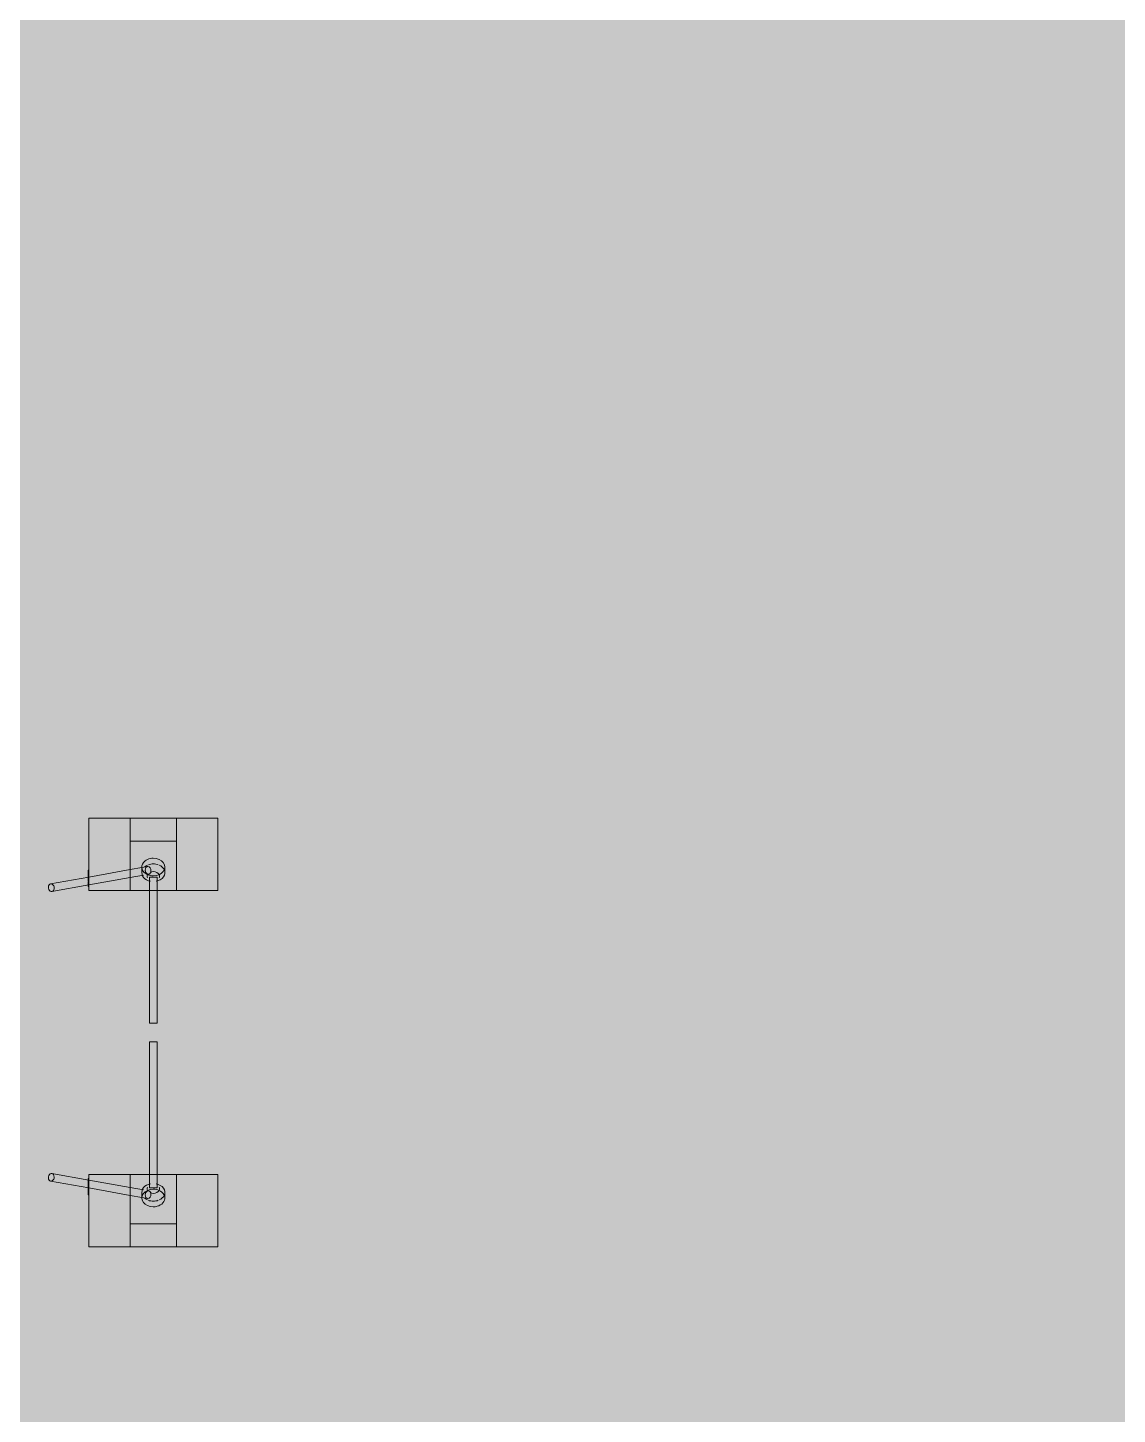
# Model space of a CAD drawing. Header units: millimetres. Extents: x -4196 to 190310, y -8553 to 29000.
# Drawn here: x 68571 to 72787, y 15358 to 20725 of the extents above; entities that cross this region are included whole.
import ezdxf

# ---------------------------------------------------------------- set-up
doc = ezdxf.new("R2010")
doc.units = ezdxf.units.MM
doc.layers.add('A-DETL-GENF-1', color=7, linetype='Continuous', lineweight=9, true_color=0xc0c0c0, transparency=0.4)
doc.layers.add('A-GENM-3', color=7, linetype='Continuous', lineweight=5, true_color=0x737373)
doc.layers.add('M-EQPM-1', color=7, linetype='Continuous', lineweight=5, true_color=0x737373)

# ---------------------------------------------------------------- blocks, each defined once
blk = doc.blocks.new('Gotschlich_Турникет-трипод_Тумбовый_Modul_Cross _R18 - Modul Cross 2-Arm-31992132-1_6_1_птичка')
at = {"layer": 'A-GENM-3'}
for p, q in [((83, -250), (86.2, -250)), ((86.2, -250), (91.5, -250)), ((91.3, -250), (90.7, -250)), ((94.6, -250), (91.3, -250)), ((91.5, -250), (94.6, -250))]:
    blk.add_line(p, q, dxfattribs=at)
at = {"layer": 'M-EQPM-1'}
for p, q in [((-140, 250), (-140, 90)), ((-140, 90), (-140, 250)), ((-140, 250), (140, 250)), ((140, 250), (-140, 250)), ((140, 250), (140, 90)), ((140, 90), (140, 250)), ((-50.7, 90), (-140, 90)), ((-140, 90), (140, 90)), ((-140, 90), (-140, -90)), ((-140, 90), (-140, -90)), ((-140, -90), (-140, 90)), ((-140, 90), (-140, -90)), ((-140, 90), (140, 90)), ((-140, 90), (140, 90)), ((-140, -90), (-140, 90)), ((-140, 90), (-140, -90)), ((-140, 90), (140, 90)), ((-140, 90), (140, 90)), ((-140, 90), (140, 90)), ((-140, 90), (140, 90)), ((140, 90), (-50.7, 90)), ((-50.7, 90), (-50.7, -90)), ((140, -90), (140, 90)), ((140, -90), (140, 90)), ((140, 90), (140, -90)), ((140, -90), (140, 90)), ((140, 90), (140, -90)), ((70.8, 44.5), (49, 44.5)), ((94.8, 15), (88.7, 15)), ((140, 15), (94.8, 15)), ((653.7, 15), (140, 15)), ((47.1, -22.8), (50.9, -43.8)), ((49, -44.5), (70.8, -44.5)), ((50.9, -43.8), (59.1, -90)), ((89.6, -90), (80.4, -38.5)), ((88.7, -15), (94.8, -15)), ((94.8, -15), (140, -15)), ((140, -15), (653.7, -15)), ((140, -90), (-140, -90)), ((-140, -90), (-50.7, -90)), ((-140, -90), (140, -90)), ((140, -90), (-140, -90)), ((-140, -90), (140, -90)), ((140, -90), (-140, -90)), ((-140, -250), (-140, -90)), ((-140, -90), (-140, -250)), ((-140, -90), (60, -90)), ((-140, -90), (140, -90)), ((-50.7, -90), (140, -90)), ((59.1, -90), (87.7, -250)), ((87.7, -90), (140, -90)), ((118.2, -250), (89.6, -90)), ((140, -250), (140, -90)), ((140, -90), (140, -250)), ((-140, -250), (91.5, -250)), ((140, -250), (-140, -250)), ((63.6, -250), (60.8, -250)), ((60.8, -250), (63.6, -250)), ((60.8, -250), (60.8, -252)), ((63.6, -252), (60.8, -252)), ((60.8, -252), (63.6, -252)), ((64.9, -250), (62.5, -250)), ((62.5, -250), (73, -250)), ((62.5, -250), (62.5, -252)), ((73, -252), (62.5, -252)), ((62.5, -252), (64.9, -252)), ((76.7, -250), (63.6, -250)), ((63.6, -250), (65.8, -250)), ((63.6, -250), (63.6, -252)), ((65.8, -252), (63.6, -252)), ((63.6, -252), (76.7, -252)), ((68.9, -250), (63.9, -250)), ((63.9, -250), (65.6, -250)), ((63.9, -250), (63.9, -252)), ((65.6, -252), (63.9, -252)), ((63.9, -252), (68.9, -252)), ((65.7, -250), (64.5, -250)), ((64.5, -250), (77.5, -250)), ((64.5, -250), (64.5, -252)), ((77.5, -252), (64.5, -252)), ((64.5, -252), (65.7, -252)), ((66.4, -250), (64.9, -250)), ((64.9, -250), (64.9, -252)), ((64.9, -252), (66.4, -252)), ((65.6, -250), (67.2, -250)), ((67.2, -252), (65.6, -252)), ((77.9, -250), (65.7, -250)), ((65.7, -250), (65.7, -252)), ((65.7, -252), (77.9, -252)), ((65.8, -250), (78.2, -250)), ((65.8, -250), (65.8, -252)), ((78.2, -252), (65.8, -252)), ((79.3, -250), (66.4, -250)), ((66.4, -252), (79.3, -252)), ((67.2, -250), (80.3, -250)), ((67.2, -250), (67.2, -252)), ((80.3, -252), (67.2, -252)), ((69.5, -250), (68.9, -250)), ((68.9, -250), (68.9, -252)), ((68.9, -252), (69.5, -252)), ((70.9, -250), (69.5, -250)), ((69.5, -250), (69.5, -252)), ((69.5, -252), (70.9, -252)), ((81.4, -250), (70.9, -250)), ((70.9, -252), (81.4, -252)), ((73, -250), (74.2, -250)), ((73, -250), (73, -252)), ((74.2, -252), (73, -252)), ((74.2, -250), (75, -250)), ((75, -252), (74.2, -252)), ((75, -250), (80, -250)), ((75, -250), (75, -252)), ((80, -252), (75, -252)), ((78.1, -250), (76.7, -250)), ((76.7, -250), (76.7, -252)), ((76.7, -252), (78.1, -252)), ((77.5, -250), (79, -250)), ((77.5, -252), (77.5, -250)), ((79, -252), (77.5, -252)), ((80.3, -250), (77.9, -250)), ((77.9, -250), (77.9, -252)), ((77.9, -252), (80.3, -252)), ((80, -250), (78.1, -250)), ((78.1, -252), (80, -252)), ((78.2, -250), (79.3, -250)), ((78.2, -252), (78.2, -250)), ((79.3, -252), (78.2, -252)), ((79, -250), (81.4, -250)), ((81.4, -252), (79, -252)), ((79.3, -250), (79.3, -252)), ((80, -250), (80, -252)), ((80.3, -250), (83.1, -250)), ((83.1, -250), (80.3, -250)), ((80.3, -250), (80.3, -252)), ((80.3, -250), (80.3, -252)), ((80.3, -252), (83.1, -252)), ((83.1, -252), (80.3, -252)), ((81.4, -250), (81.4, -252)), ((86.3, -250), (83, -250)), ((83, -250), (86.2, -250)), ((83, -250), (83, -252)), ((86.2, -252), (83, -252)), ((83, -252), (86.3, -252)), ((83.1, -250), (83.1, -252)), ((86.2, -250), (91.5, -250)), ((86.2, -252), (86.2, -250)), ((91.5, -252), (86.2, -252)), ((86.9, -250), (86.3, -250)), ((86.3, -250), (86.3, -252)), ((86.3, -252), (86.9, -252)), ((90.7, -250), (86.9, -250)), ((86.9, -250), (86.9, -252)), ((86.9, -252), (90.7, -252)), ((88.3, -250), (87.5, -250)), ((87.5, -250), (90.1, -250)), ((87.5, -250), (87.5, -252)), ((90.1, -252), (87.5, -252)), ((87.5, -252), (88.3, -252)), ((87.7, -250), (114, -397.6)), ((89.2, -250), (88.3, -250)), ((88.3, -250), (88.3, -252)), ((88.3, -252), (89.2, -252)), ((90.1, -250), (89.2, -250)), ((89.2, -250), (89.2, -252)), ((89.2, -252), (90.1, -252)), ((90.1, -252), (90.1, -250)), ((91.3, -250), (90.7, -250)), ((90.7, -250), (90.7, -252)), ((90.7, -252), (91.3, -252)), ((94.6, -250), (91.3, -250)), ((91.3, -250), (91.3, -252)), ((91.3, -252), (94.6, -252)), ((91.5, -250), (94.6, -250)), ((91.5, -250), (91.5, -252)), ((94.6, -252), (91.5, -252)), ((96.9, -250), (93.7, -250)), ((93.7, -250), (97.1, -250)), ((93.7, -250), (93.7, -252)), ((97.1, -252), (93.7, -252)), ((93.7, -252), (96.9, -252)), ((94.6, -250), (94.6, -252)), ((102.1, -250), (96.9, -250)), ((96.9, -250), (96.9, -252)), ((96.9, -252), (102.1, -252)), ((97.1, -250), (99.1, -250)), ((97.1, -252), (97.1, -250)), ((99.1, -252), (97.1, -252)), ((99.1, -250), (99.9, -250)), ((99.1, -250), (99.1, -252)), ((99.9, -252), (99.1, -252)), ((99.9, -250), (102, -250)), ((99.9, -250), (99.9, -252)), ((102, -252), (99.9, -252)), ((102, -250), (105.3, -250)), ((102, -250), (102, -252)), ((105.3, -252), (102, -252)), ((105.3, -250), (102.1, -250)), ((102.1, -250), (102.1, -252)), ((102.1, -252), (105.3, -252)), ((105.3, -250), (105.3, -252)), ((106.9, -250), (110.1, -250)), ((110.1, -250), (106.9, -250)), ((106.9, -252), (106.9, -250)), ((106.9, -250), (106.9, -252)), ((106.9, -252), (110.1, -252)), ((110.1, -252), (106.9, -252)), ((110, -250), (107, -250)), ((107, -250), (110, -250)), ((107, -250), (107, -252)), ((107, -250), (107, -252)), ((110, -252), (107, -252)), ((107, -252), (110, -252)), ((110, -252), (110, -250)), ((110, -250), (110, -252)), ((110.1, -250), (110.1, -252)), ((110.1, -250), (110.1, -252)), ((116, -250), (111.8, -250)), ((111.8, -250), (115.5, -250)), ((111.8, -250), (111.8, -252)), ((115.5, -252), (111.8, -252)), ((111.8, -252), (116, -252)), ((115.6, -250), (111.9, -250)), ((111.9, -250), (116, -250)), ((111.9, -250), (111.9, -252)), ((116, -252), (111.9, -252)), ((111.9, -252), (115.6, -252)), ((115.5, -250), (117.8, -250)), ((115.5, -252), (115.5, -250)), ((117.8, -252), (115.5, -252)), ((117.8, -250), (115.6, -250)), ((115.6, -250), (115.6, -252)), ((115.6, -252), (117.8, -252)), ((116, -250), (116, -252)), ((116.7, -250), (140, -250)), ((117.8, -250), (120.1, -250)), ((120.2, -250), (117.8, -250)), ((117.8, -250), (117.8, -252)), ((117.8, -250), (117.8, -252)), ((117.8, -252), (120.2, -252)), ((120.1, -252), (117.8, -252)), ((143.6, -392.3), (118.2, -250)), ((123.8, -250), (119.8, -250)), ((119.8, -250), (123.8, -250)), ((119.8, -250), (119.8, -252)), ((123.8, -252), (119.8, -252)), ((119.8, -252), (123.8, -252)), ((120.1, -250), (123.8, -250)), ((120.1, -250), (120.1, -252)), ((123.8, -252), (120.1, -252)), ((123.8, -250), (120.2, -250)), ((120.2, -250), (120.2, -252)), ((120.2, -252), (123.8, -252)), ((123.8, -250), (123.8, -252)), ((123.8, -250), (123.8, -252))]:
    blk.add_line(p, q, dxfattribs=at)
for centre, major_axis, ratio, start_param, end_param in [((49, 0), (0, 44.5), 0.767231, 4.712389, 7.853982), ((49, 0), (0, 44.5), 0.767231, 1.570796, 2.094395), ((70.8, 0), (0, 44.5), 0.767231, 1.123331, 1.570796), ((70.8, 0), (0, 44.5), 0.767231, 1.570796, 2.018261), ((70.8, 0), (0, 44.5), 0.767231, 0.334478, 1.047198), ((70.8, 0), (0, 44.5), 0.767231, 4.950725, 6.617663), ((85, 0), (0, 23.8), 0.767231, 0.363973, 1.570796), ((85, 0), (0, 23.8), 0.767231, 1.570796, 2.040343), ((49, 0), (0, 44.5), 0.767231, 4.18879, 4.712389), ((85, 0), (0, 23.8), 0.767231, 5.969026, 6.597345), ((88.7, 0), (0, 15), 0.001848, 0, 0.523599), ((88.7, 0), (0, 15), 0.001848, 5.759587, 6.283185), ((88.7, 0), (0, 15), 0.001848, 0.523599, 0.785398), ((88.7, 0), (0, 15), 0.001848, 5.497787, 5.759587), ((88.7, 0), (0, 15), 0.001848, 0.785398, 1.570796), ((88.7, 0), (0, 15), 0.001848, 4.974188, 5.497787), ((88.7, 0), (0, 15), 0.001848, 4.712389, 4.974188), ((88.7, 0), (0, 15), 0.001848, 1.570796, 2.094395), ((88.7, 0), (0, 15), 0.001848, 4.45059, 4.712389), ((653.7, 0), (0, 15), 0.001848, 0, 1.570796), ((653.7, 0), (0, 15), 0.001848, 4.712389, 6.283185), ((653.7, 0), (0, 15), 0.001848, 1.570796, 3.141593), ((653.7, 0), (0, 15), 0.001848, 3.141593, 4.712389), ((49, 0), (0, 44.5), 0.767231, 2.094395, 2.617994), ((49, 0), (0, 44.5), 0.767231, 2.617994, 4.18879), ((70.8, 0), (0, 44.5), 0.767231, 2.094395, 2.419433), ((61.9, -20.2), (14.8, 2.6), 0.738826, 2.696356, 3.219954), ((61.9, -20.2), (14.8, 2.6), 0.738826, 3.219954, 3.481754), ((61.9, -20.2), (14.8, 2.6), 0.738826, 2.434556, 2.696356), ((61.9, -20.2), (14.8, 2.6), 0.738826, 3.481754, 3.743553), ((61.9, -20.2), (14.8, 2.6), 0.738826, 2.172757, 2.434556), ((61.9, -20.2), (14.8, 2.6), 0.738826, 3.743553, 4.528951), ((61.9, -20.2), (14.8, 2.6), 0.738826, 1.387359, 2.172757), ((61.9, -20.2), (14.8, 2.6), 0.738826, 4.528951, 4.790751), ((61.9, -20.2), (14.8, 2.6), 0.738826, 1.125559, 1.387359), ((70.8, 0), (0, 44.5), 0.767231, 2.935913, 4.474053), ((61.9, -20.2), (14.8, 2.6), 0.738826, 4.790751, 5.31435), ((61.9, -20.2), (14.8, 2.6), 0.738826, 0.601961, 1.125559), ((61.9, -20.2), (14.8, 2.6), 0.738826, 5.31435, 6.099748), ((61.9, -20.2), (14.8, 2.6), 0.738826, 0.340161, 0.601961), ((61.9, -20.2), (14.8, 2.6), 0.738826, 0.078362, 0.340161), ((61.9, -20.2), (14.8, 2.6), 0.738826, 6.099748, 6.361547), ((85, 0), (0, 23.8), 0.767231, 2.827433, 3.455752), ((88.7, 0), (0, 15), 0.001848, 3.926991, 4.45059), ((88.7, 0), (0, 15), 0.001848, 2.094395, 2.356194), ((88.7, 0), (0, 15), 0.001848, 2.356194, 2.617994), ((88.7, 0), (0, 15), 0.001848, 3.665191, 3.926991), ((88.7, 0), (0, 15), 0.001848, 2.617994, 3.141593), ((88.7, 0), (0, 15), 0.001848, 3.141593, 3.665191), ((128.8, -395), (14.8, 2.6), 0.738826, 2.696356, 2.958155), ((128.8, -395), (14.8, 2.6), 0.738826, 2.958155, 3.141593), ((128.8, -395), (14.8, 2.6), 0.738826, 3.141593, 3.219954), ((128.8, -395), (14.8, 2.6), 0.738826, 3.219954, 3.743553), ((128.8, -395), (14.8, 2.6), 0.738826, 0.601961, 2.696356), ((128.8, -395), (14.8, 2.6), 0.738826, 3.743553, 6.361547), ((128.8, -395), (14.8, 2.6), 0.738826, 0.078362, 0.601961)]:
    blk.add_ellipse(centre, major_axis=major_axis, ratio=ratio, start_param=start_param, end_param=end_param, dxfattribs=at)
blk = doc.blocks.new('Gotschlich_Турникет-трипод_Тумбовый_Modul_Cross _R18 - Modul Cross 2-Arm-31997083-1_6_1_птичка')
at = {"layer": 'A-GENM-3'}
for p, q in [((83, 250), (86.2, 250)), ((86.2, 250), (91.5, 250)), ((91.3, 250), (90.7, 250)), ((94.6, 250), (91.3, 250)), ((91.5, 250), (94.6, 250))]:
    blk.add_line(p, q, dxfattribs=at)
at = {"layer": 'M-EQPM-1'}
for p, q in [((114, 397.6), (87.7, 250)), ((118.2, 250), (143.6, 392.3)), ((-140, 250), (-140, 90)), ((-140, 90), (-140, 250)), ((91.5, 250), (-140, 250)), ((-140, 250), (140, 250)), ((87.7, 250), (59.1, 90)), ((63.6, 252), (60.8, 252)), ((60.8, 252), (63.6, 252)), ((60.8, 252), (60.8, 250)), ((63.6, 250), (60.8, 250)), ((60.8, 250), (63.6, 250)), ((64.9, 252), (62.5, 252)), ((62.5, 252), (73, 252)), ((62.5, 252), (62.5, 250)), ((73, 250), (62.5, 250)), ((62.5, 250), (64.9, 250)), ((76.7, 252), (63.6, 252)), ((63.6, 252), (65.8, 252)), ((63.6, 252), (63.6, 250)), ((65.2, 250), (63.6, 250)), ((63.6, 250), (76.7, 250)), ((68.9, 252), (63.9, 252)), ((63.9, 252), (65.6, 252)), ((63.9, 252), (63.9, 250)), ((65.6, 250), (63.9, 250)), ((63.9, 250), (68.9, 250)), ((65.7, 252), (64.5, 252)), ((64.5, 252), (77.5, 252)), ((64.5, 252), (64.5, 250)), ((77.5, 250), (64.5, 250)), ((64.5, 250), (65.7, 250)), ((66.4, 252), (64.9, 252)), ((64.9, 252), (64.9, 250)), ((64.9, 250), (66, 250)), ((65.8, 250), (65.2, 250)), ((65.6, 252), (67.2, 252)), ((67.2, 250), (65.6, 250)), ((77.9, 252), (65.7, 252)), ((65.7, 252), (65.7, 250)), ((65.7, 250), (77.9, 250)), ((65.8, 252), (78.2, 252)), ((65.8, 252), (65.8, 250)), ((78.2, 250), (65.8, 250)), ((66, 250), (66.4, 250)), ((79.3, 252), (66.4, 252)), ((66.4, 250), (79.3, 250)), ((67.2, 252), (80.3, 252)), ((67.2, 252), (67.2, 250)), ((80.3, 250), (67.2, 250)), ((69.5, 252), (68.9, 252)), ((68.9, 252), (68.9, 250)), ((68.9, 250), (69.5, 250)), ((70.9, 252), (69.5, 252)), ((69.5, 252), (69.5, 250)), ((69.5, 250), (70.9, 250)), ((81.4, 252), (70.9, 252)), ((70.9, 250), (81.4, 250)), ((73, 252), (74.2, 252)), ((73, 252), (73, 250)), ((74.2, 250), (73, 250)), ((74.2, 252), (75, 252)), ((75, 250), (74.2, 250)), ((75, 252), (80, 252)), ((75, 252), (75, 250)), ((80, 250), (75, 250)), ((78.1, 252), (76.7, 252)), ((76.7, 252), (76.7, 250)), ((76.7, 250), (78.1, 250)), ((77.5, 252), (79, 252)), ((77.5, 250), (77.5, 252)), ((77.9, 250), (77.5, 250)), ((80.3, 252), (77.9, 252)), ((77.9, 252), (77.9, 250)), ((77.9, 250), (80.3, 250)), ((79, 250), (77.9, 250)), ((80, 252), (78.1, 252)), ((78.1, 250), (80, 250)), ((78.2, 252), (79.3, 252)), ((78.2, 250), (78.2, 252)), ((79.3, 250), (78.2, 250)), ((79, 252), (81.4, 252)), ((81.4, 250), (79, 250)), ((79.3, 252), (79.3, 250)), ((80, 252), (80, 250)), ((80.3, 252), (83.1, 252)), ((83.1, 252), (80.3, 252)), ((80.3, 252), (80.3, 250)), ((80.3, 252), (80.3, 250)), ((80.3, 250), (83.1, 250)), ((83.1, 250), (80.3, 250)), ((81.4, 252), (81.4, 250)), ((86.3, 252), (83, 252)), ((83, 252), (86.2, 252)), ((83, 252), (83, 250)), ((86.2, 250), (83, 250)), ((83, 250), (86.3, 250)), ((83.1, 252), (83.1, 250)), ((86.2, 252), (91.5, 252)), ((86.2, 250), (86.2, 252)), ((91.5, 250), (86.2, 250)), ((86.9, 252), (86.3, 252)), ((86.3, 252), (86.3, 250)), ((86.3, 250), (86.9, 250)), ((90.7, 252), (86.9, 252)), ((86.9, 252), (86.9, 250)), ((86.9, 250), (90.7, 250)), ((88.3, 252), (87.5, 252)), ((87.5, 252), (90.1, 252)), ((87.5, 252), (87.5, 250)), ((90.1, 250), (87.5, 250)), ((87.5, 250), (88.3, 250)), ((89.2, 252), (88.3, 252)), ((88.3, 252), (88.3, 250)), ((88.3, 250), (89.2, 250)), ((90.1, 252), (89.2, 252)), ((89.2, 252), (89.2, 250)), ((89.2, 250), (90.1, 250)), ((89.6, 90), (118.2, 250)), ((90.1, 250), (90.1, 252)), ((91.3, 252), (90.7, 252)), ((90.7, 252), (90.7, 250)), ((90.7, 250), (91.3, 250)), ((94.6, 252), (91.3, 252)), ((91.3, 252), (91.3, 250)), ((91.3, 250), (94.6, 250)), ((91.5, 252), (94.6, 252)), ((91.5, 252), (91.5, 250)), ((94.6, 250), (91.5, 250)), ((96.9, 252), (93.7, 252)), ((93.7, 252), (97.1, 252)), ((93.7, 252), (93.7, 250)), ((97.1, 250), (93.7, 250)), ((93.7, 250), (96.9, 250)), ((94.6, 252), (94.6, 250)), ((102.1, 252), (96.9, 252)), ((96.9, 252), (96.9, 250)), ((96.9, 250), (102.1, 250)), ((97.1, 252), (99.1, 252)), ((97.1, 250), (97.1, 252)), ((99.1, 250), (97.1, 250)), ((99.1, 252), (99.9, 252)), ((99.1, 252), (99.1, 250)), ((99.9, 250), (99.1, 250)), ((99.9, 252), (102, 252)), ((99.9, 252), (99.9, 250)), ((102, 250), (99.9, 250)), ((102, 252), (105.3, 252)), ((102, 252), (102, 250)), ((105.3, 250), (102, 250)), ((105.3, 252), (102.1, 252)), ((102.1, 252), (102.1, 250)), ((102.1, 250), (105.3, 250)), ((105.3, 252), (105.3, 250)), ((106.9, 252), (110.1, 252)), ((110.1, 252), (106.9, 252)), ((106.9, 250), (106.9, 252)), ((106.9, 252), (106.9, 250)), ((106.9, 250), (110.1, 250)), ((110.1, 250), (106.9, 250)), ((110, 252), (107, 252)), ((107, 252), (110, 252)), ((107, 252), (107, 250)), ((107, 252), (107, 250)), ((110, 250), (107, 250)), ((107, 250), (110, 250)), ((110, 250), (110, 252)), ((110, 252), (110, 250)), ((110.1, 252), (110.1, 250)), ((110.1, 252), (110.1, 250)), ((116, 252), (111.8, 252)), ((111.8, 252), (115.5, 252)), ((111.8, 252), (111.8, 250)), ((115.5, 250), (111.8, 250)), ((111.8, 250), (116, 250)), ((115.6, 252), (111.9, 252)), ((111.9, 252), (116, 252)), ((111.9, 252), (111.9, 250)), ((116, 250), (111.9, 250)), ((111.9, 250), (115.6, 250)), ((115.5, 252), (117.8, 252)), ((115.5, 250), (115.5, 252)), ((117.8, 250), (115.5, 250)), ((117.8, 252), (115.6, 252)), ((115.6, 252), (115.6, 250)), ((115.6, 250), (117.8, 250)), ((116, 252), (116, 250)), ((140, 250), (116.7, 250)), ((117.8, 252), (120.1, 252)), ((120.2, 252), (117.8, 252)), ((117.8, 252), (117.8, 250)), ((117.8, 252), (117.8, 250)), ((117.8, 250), (120.2, 250)), ((120.1, 250), (117.8, 250)), ((123.8, 252), (119.8, 252)), ((119.8, 252), (123.8, 252)), ((119.8, 252), (119.8, 250)), ((123.8, 250), (119.8, 250)), ((119.8, 250), (123.8, 250)), ((120.1, 252), (123.8, 252)), ((120.1, 252), (120.1, 250)), ((123.8, 250), (120.1, 250)), ((123.8, 252), (120.2, 252)), ((120.2, 252), (120.2, 250)), ((120.2, 250), (123.8, 250)), ((123.8, 252), (123.8, 250)), ((123.8, 252), (123.8, 250)), ((140, 250), (140, 90)), ((140, 90), (140, 250)), ((-50.7, 90), (-140, 90)), ((-140, 90), (140, 90)), ((-140, 90), (-140, -90)), ((-140, 90), (-140, -90)), ((-140, 90), (-140, -90)), ((-140, -90), (-140, 90)), ((140, 90), (-140, 90)), ((-140, 90), (140, 90)), ((-140, 90), (-140, -90)), ((-140, -90), (-140, 90)), ((140, 90), (-140, 90)), ((-140, 90), (140, 90)), ((60, 90), (-140, 90)), ((140, 90), (-140, 90)), ((140, 90), (-50.7, 90)), ((-50.7, 90), (-50.7, -90)), ((59.1, 90), (50.9, 43.8)), ((80.4, 38.5), (89.6, 90)), ((140, 90), (87.7, 90)), ((140, -90), (140, 90)), ((140, 90), (140, -90)), ((140, -90), (140, 90)), ((140, 90), (140, -90)), ((140, -90), (140, 90)), ((50.9, 43.8), (47.1, 22.8)), ((70.8, 44.5), (49, 44.5)), ((94.8, 15), (88.7, 15)), ((140, 15), (94.8, 15)), ((653.7, 15), (140, 15)), ((49, -44.5), (70.8, -44.5)), ((88.7, -15), (94.8, -15)), ((94.8, -15), (140, -15)), ((140, -15), (653.7, -15)), ((140, -90), (-140, -90)), ((-140, -90), (-50.7, -90)), ((140, -90), (-140, -90)), ((140, -90), (-140, -90)), ((140, -90), (-140, -90)), ((140, -90), (-140, -90)), ((-140, -250), (-140, -90)), ((-140, -90), (-140, -250)), ((140, -90), (-140, -90)), ((140, -90), (-140, -90)), ((-50.7, -90), (140, -90)), ((140, -250), (140, -90)), ((140, -90), (140, -250)), ((140, -250), (-140, -250)), ((-140, -250), (140, -250))]:
    blk.add_line(p, q, dxfattribs=at)
for centre, major_axis, ratio, start_param, end_param in [((128.8, 395), (-14.8, 2.6), 0.738826, 6.204824, 6.466623), ((128.8, 395), (-14.8, 2.6), 0.738826, 0.183438, 0.445237), ((128.8, 395), (-14.8, 2.6), 0.738826, 5.681225, 6.204824), ((128.8, 395), (-14.8, 2.6), 0.738826, 0.445237, 0.707036), ((128.8, 395), (-14.8, 2.6), 0.738826, 0.707036, 1.230635), ((128.8, 395), (-14.8, 2.6), 0.738826, 3.063231, 5.681225), ((128.8, 395), (-14.8, 2.6), 0.738826, 1.230635, 1.754234), ((128.8, 395), (-14.8, 2.6), 0.738826, 1.754234, 2.539632), ((128.8, 395), (-14.8, 2.6), 0.738826, 2.539632, 3.063231), ((49, 0), (0, 44.5), 0.767231, 4.712389, 7.853982), ((70.8, 0), (0, 44.5), 0.767231, 1.123331, 1.570796), ((70.8, 0), (0, 44.5), 0.767231, 0.72216, 1.047198), ((61.9, 20.2), (-14.8, 2.6), 0.738826, 5.681225, 7.252021), ((61.9, 20.2), (-14.8, 2.6), 0.738826, 4.895827, 5.681225), ((61.9, 20.2), (-14.8, 2.6), 0.738826, 0.968836, 1.754234), ((61.9, 20.2), (-14.8, 2.6), 0.738826, 4.634027, 4.895827), ((61.9, 20.2), (-14.8, 2.6), 0.738826, 1.754234, 2.539632), ((70.8, 0), (0, 44.5), 0.767231, 4.950725, 6.488865), ((61.9, 20.2), (-14.8, 2.6), 0.738826, 4.110428, 4.634027), ((85, 0), (0, 23.8), 0.767231, 1.10125, 1.570796), ((61.9, 20.2), (-14.8, 2.6), 0.738826, 3.32503, 4.110428), ((61.9, 20.2), (-14.8, 2.6), 0.738826, 2.539632, 3.32503), ((85, 0), (0, 23.8), 0.767231, 5.969026, 6.597345), ((88.7, 0), (0, 15), 0.001848, 0, 0.785398), ((88.7, 0), (0, 15), 0.001848, 5.759587, 6.283185), ((88.7, 0), (0, 15), 0.001848, 5.497787, 5.759587), ((88.7, 0), (0, 15), 0.001848, 0.785398, 1.570796), ((88.7, 0), (0, 15), 0.001848, 4.974188, 5.497787), ((88.7, 0), (0, 15), 0.001848, 4.712389, 4.974188), ((653.7, 0), (0, 15), 0.001848, 0, 0.261799), ((653.7, 0), (0, 15), 0.001848, 4.712389, 6.283185), ((653.7, 0), (0, 15), 0.001848, 0.261799, 1.308997), ((653.7, 0), (0, 15), 0.001848, 1.308997, 1.570796), ((49, 0), (0, 44.5), 0.767231, 1.570796, 4.18879), ((70.8, 0), (0, 44.5), 0.767231, 1.570796, 2.018261), ((70.8, 0), (0, 44.5), 0.767231, 2.094395, 2.807115), ((70.8, 0), (0, 44.5), 0.767231, 2.807115, 4.474053), ((85, 0), (0, 23.8), 0.767231, 1.570796, 2.77762), ((49, 0), (0, 44.5), 0.767231, 4.18879, 4.712389), ((85, 0), (0, 23.8), 0.767231, 2.827433, 3.455752), ((88.7, 0), (0, 15), 0.001848, 4.45059, 4.712389), ((88.7, 0), (0, 15), 0.001848, 1.570796, 2.356194), ((88.7, 0), (0, 15), 0.001848, 3.926991, 4.45059), ((88.7, 0), (0, 15), 0.001848, 2.356194, 2.617994), ((88.7, 0), (0, 15), 0.001848, 3.665191, 3.926991), ((88.7, 0), (0, 15), 0.001848, 2.617994, 2.879793), ((88.7, 0), (0, 15), 0.001848, 3.141593, 3.665191), ((88.7, 0), (0, 15), 0.001848, 2.879793, 3.141593), ((653.7, 0), (0, 15), 0.001848, 1.570796, 1.832596), ((653.7, 0), (0, 15), 0.001848, 3.141593, 4.712389), ((653.7, 0), (0, 15), 0.001848, 1.832596, 2.094395), ((653.7, 0), (0, 15), 0.001848, 2.094395, 3.141593)]:
    blk.add_ellipse(centre, major_axis=major_axis, ratio=ratio, start_param=start_param, end_param=end_param, dxfattribs=at)

msp = doc.modelspace()

# ---------------------------------------------------------------- hatches: boundary and pattern name
at = {"layer": 'A-DETL-GENF-1'}
h = msp.add_hatch(color=256, dxfattribs=at)
h.paths.add_polyline_path([(97616.5, 13475), (97616.5, 13425), (96716.5, 13425), (96716.5, 13475), (97608.5, 13475)])
h.paths.add_polyline_path([(79641.5, 27180), (79641.5, 27140), (79651.5, 27140), (79651.5, 27100), (79581.5, 27100), (79581.5, 27180)])
h.paths.add_polyline_path([(59248.5, 7205), (59248.5, 7295), (59328.5, 7295), (59328.5, 7195), (59308.5, 7195), (59308.5, 7205)])
h.paths.add_polyline_path([(59128.5, 5105), (59128.5, 5195), (59208.5, 5195), (59208.5, 5095), (59188.5, 5095), (59188.5, 5105), (59173.2, 5105)])
h.paths.add_polyline_path([(71305.9, -280), (97737.5, -280), (97737.5, 12125), (97616.5, 12125), (97616.5, 12070), (97608.5, 12070), (97611.1, 12140), (97616.5, 12140), (97616.5, 12175), (97666.5, 12175), (97666.5, 12185), (97696.5, 12185), (97696.5, 12140), (97737.5, 12140), (97737.5, 13510), (97696.5, 13510), (97696.5, 13465), (97666.5, 13465), (97666.5, 13475), (97616.5, 13475), (97616.5, 13510), (97608.5, 13510), (97608.5, 13580), (97616.5, 13580), (97616.5, 13525), (97737.5, 13525), (97737.5, 23799.7), (93206.5, 23799.7), (93206.5, 27350), (91176.5, 27348), (91176.5, 27265), (91136.5, 27265), (91136.5, 27350), (81171.5, 27350), (81171.5, 27180), (81131.5, 27180), (81131.5, 27350), (79681.5, 27350), (79681.5, 27180), (79641.5, 27180), (79641.5, 27350), (63095.6, 27350), (63095.6, 20672.1), (63200.6, 20672.1), (63200.6, 20725.1), (63217.6, 20725.1), (63217.6, 20627.1), (63257.6, 20627.1), (63257.6, 20725.1), (63407.6, 20720.9), (63406.5, 18975.1), (63257.6, 18975.1), (63256.5, 19073.1), (63217.6, 19073.1), (63217.6, 18975.1), (63200.6, 18975.1), (63200.6, 19082.1), (63095.6, 19082.1), (63095.6, 17663.1), (63197.6, 17663.1), (63200.6, 17725.1), (63217.6, 17725.1), (63217.6, 17627.1), (63257.6, 17627.1), (63257.6, 17725.1), (63407.6, 17725.1), (63406.5, 15975.1), (63257.6, 15975.1), (63256.5, 16073.1), (63217.6, 16073.1), (63217.6, 15965.1), (63207.6, 15975.1), (63207.6, 15965.1), (63197.6, 15965.1), (63192.6, 16073.1), (63095.6, 16073.1), (63095.6, 15380), (59056.5, 15380), (59056.5, 7205), (59248.5, 7205), (59248.5, 7145), (59056.5, 7145), (59061.5, 5795), (59248.5, 5795), (59248.5, 5735), (59056.5, 5735), (59056.5, 5105), (59128.5, 5105), (59128.5, 5045), (59056.5, 5045), (59056.5, 3845), (59128.5, 3845), (59128.5, 3785), (59056.5, 3785), (59056.5, -280), (69446.9, -280)])
h.paths.add_polyline_path([(95679.1, 100), (95679.1, 495), (96069.1, 495), (96069.1, 100), (96019.1, 100), (96019.1, 445), (95729.1, 445), (95729.1, 100)])
h.paths.add_polyline_path([(89551.5, 100), (89501.5, 100), (89501.5, 445), (89176.2, 445), (89176.2, 495), (89551.5, 495), (89551.5, 114.6)])
h.paths.add_polyline_path([(85750, 100), (85700, 100), (85700, 445), (85506.5, 445), (85506.5, 495), (85750, 495), (85750, 120)])
h.paths.add_polyline_path([(81926.5, 100), (81926.5, 445), (81856.5, 445), (81856.5, 495), (81976.5, 495), (81976.5, 100)])
h.paths.add_polyline_path([(68731.2, 100), (68731.2, 495), (69231.5, 495), (69231.5, 100), (69181.5, 100), (69181.5, 445), (68781.2, 445), (68781.2, 100)])
h.paths.add_polyline_path([(74881.5, 100), (74881.5, 445), (74281.5, 445), (74281.5, 100), (74231.5, 100), (74231.5, 495), (74931.5, 495), (74931.5, 100)])
h.paths.add_polyline_path([(75881.5, 100), (75881.5, 495), (76006.5, 495), (76005.1, 445), (75931.5, 439.6), (75931.5, 100)])
h.paths.add_polyline_path([(66201.5, 100), (66201.5, 495), (67006.5, 495), (67006.5, 445), (66251.5, 445), (66251.5, 100)])
h.paths.add_polyline_path([(62506.5, 120), (62506.5, 510), (62856.5, 510), (62856.5, 460), (62556.5, 460), (62556.5, 120)])
h.paths.add_polyline_path([(59208.5, 3695), (59128.5, 3695), (59128.5, 3785), (59188.5, 3785), (59188.5, 3795), (59208.5, 3795), (59208.5, 3785)])
h.paths.add_polyline_path([(59328.5, 5645), (59248.5, 5650.4), (59248.5, 5735), (59308.5, 5735), (59308.5, 5745), (59328.5, 5745), (59328.5, 5735)])
h.paths.add_polyline_path([(62264.7, 7680), (62264.7, 7730), (62254.7, 7730), (62254.7, 7760), (62299.7, 7765.2), (62300.3, 7908), (62369.7, 7908), (62369.7, 7900), (62314.7, 7900), (62314.7, 7680), (62369.7, 7680), (62369.7, 7672), (62299.7, 7672), (62296.1, 7680), (62288, 7680)])
h.paths.add_polyline_path([(62264.7, 6780), (62214.7, 6780), (62214.7, 7680), (62264.7, 7680), (62264.7, 7459.2)])
h.paths.add_polyline_path([(60988, 7280), (60964.7, 7280), (60964.7, 7680), (61014.7, 7680), (61014.7, 7280), (61006.4, 7280)])
h.paths.add_polyline_path([(77781.5, 7900), (77741.5, 7900), (77742.6, 8750), (77781.5, 8750), (77781.5, 7906.3)])
h.paths.add_polyline_path([(77806.5, 7672), (77791.5, 7672), (77791.5, 7820), (77771.5, 7820), (77771.5, 7860), (77781.5, 7860), (77781.5, 7900), (77791.5, 7900), (77791.5, 7908), (77861.5, 7908), (77861.5, 7900), (77806.5, 7900), (77806.5, 7680), (77861.5, 7680), (77861.5, 7672), (77831.5, 7672)])
h.paths.add_polyline_path([(76881.5, 7672), (76851.5, 7672), (76851.5, 7680), (76906.5, 7680), (76901.6, 7900), (76851.5, 7900), (76851.5, 7908), (76921.5, 7908), (76921.5, 7900), (76931.5, 7900), (76931.5, 7860), (76941.5, 7860), (76941.5, 7820), (76921.5, 7820), (76921.5, 7672), (76882.7, 7672)])
h.paths.add_polyline_path([(60889.7, 7672), (60859.7, 7672), (60859.7, 7680), (60914.7, 7680), (60914.7, 7900), (60859.7, 7900), (60859.7, 7908), (60929.7, 7908), (60929.7, 7760), (60974.7, 7758.3), (60969.9, 7730), (60964.7, 7730), (60964.7, 7680), (60929.7, 7680), (60925.6, 7672), (60906.7, 7672)])
h.paths.add_polyline_path([(74094.3, 7692), (74046.5, 7692), (74046.5, 7700), (74101.5, 7700), (74101.5, 7900), (74046.5, 7900), (74046.5, 7908), (74116.5, 7908), (74116.5, 7900), (74126.5, 7900), (74126.5, 7860), (74136.5, 7860), (74136.5, 7820), (74116.5, 7820), (74116.5, 7692), (74101.5, 7692)])
h.paths.add_polyline_path([(75126.5, 7900), (75086.5, 7900.4), (75086.5, 8900), (75126.5, 8900), (75126.5, 7909.1)])
h.paths.add_polyline_path([(75206.5, 7692), (75136.5, 7692), (75136.5, 7820), (75116.5, 7820), (75116.5, 7860), (75126.5, 7860), (75126.5, 7900), (75136.5, 7900), (75136.5, 7908), (75206.5, 7908), (75206.5, 7900), (75151.5, 7900), (75151.5, 7700), (75206.5, 7700)])
h.paths.add_polyline_path([(66326.5, 7693), (65751.5, 7693), (65751.5, 7843), (66326.5, 7843)])
h.paths.add_polyline_path([(66956.5, 7693), (66376.5, 7693), (66376.5, 7843), (66956.5, 7843)])
h.paths.add_polyline_path([(63126.5, 7693), (63126.5, 7843), (63851.5, 7843), (63851.5, 7693), (63152.1, 7693)])
h.paths.add_polyline_path([(66658.5, 7883), (66376.5, 7883), (66376.5, 7900), (66956.5, 7896.3), (66956.5, 7883)])
h.paths.add_polyline_path([(65751.5, 7883), (65751.5, 7900), (66326.5, 7896.3), (66326.5, 7883)])
h.paths.add_polyline_path([(63158.7, 7883), (63126.5, 7883), (63126.5, 7900), (63851.5, 7896.3), (63851.5, 7883)])
h.paths.add_polyline_path([(65701.5, 7893), (65666.5, 7893), (65666.5, 7920), (65711.5, 7920), (65711.5, 7900), (65701.5, 7900)])
h.paths.add_polyline_path([(82236.5, 10300), (82236.5, 10900), (82276.5, 10900), (82276.5, 10300)])
h.paths.add_polyline_path([(83156.5, 10300), (83116.5, 10300), (83116.5, 10900), (83156.5, 10900), (83156.5, 10880)])
h.paths.add_polyline_path([(59687.4, 10625), (59481.5, 10625), (59481.5, 10880), (59531.5, 10880), (59531.5, 10675), (59816.5, 10675), (59816.5, 10900), (59866.5, 10900), (59866.5, 10625), (59816.5, 10625)])
h.paths.add_polyline_path([(82836.5, 10900), (82836.5, 10940), (82826.5, 10940), (82826.5, 10980), (82861.5, 10980), (82861.5, 10900), (82846.5, 10900)])
h.paths.add_polyline_path([(83091.5, 10900), (83091.5, 10980), (83126.5, 10980), (83126.5, 10940), (83116.5, 10940), (83116.5, 10900), (83106.5, 10900)])
h.paths.add_polyline_path([(83741.5, 10900), (83716.5, 10900), (83716.5, 10940), (83706.5, 10940), (83706.5, 10980), (83741.5, 10980)])
h.paths.add_polyline_path([(82236.5, 10900), (82211.5, 10900), (82211.5, 10980), (82246.5, 10980), (82246.5, 10940), (82236.5, 10940)])
h.paths.add_polyline_path([(81606.5, 11900), (81601.7, 11950), (81596.5, 11950), (81598.9, 11980), (81616.5, 11980), (81616.5, 12108), (81686.5, 12108), (81686.5, 12100), (81631.5, 12100), (81631.5, 11900), (81686.5, 11900), (81686.5, 11892), (81616.5, 11892), (81616.5, 11900)])
h.paths.add_polyline_path([(81606.5, 11000), (81556.5, 11000), (81556.5, 11900), (81606.5, 11900), (81606.5, 11012.5)])
h.paths.add_polyline_path([(79806.5, 11000), (79806.5, 11900), (79856.5, 11900), (79856.5, 11000)])
h.paths.add_polyline_path([(87386.5, 11200), (87386.5, 11240), (87986.5, 11240), (87986.5, 11200), (87406.5, 11200)])
h.paths.add_polyline_path([(87306.5, 11175), (87306.5, 11210), (87346.5, 11210), (87346.5, 11200), (87386.5, 11200), (87386.5, 11175)])
h.paths.add_polyline_path([(66114.5, 11570), (66106.5, 11570), (66106.5, 11625), (65906.5, 11625), (65906.5, 11570), (65898.5, 11570), (65898.5, 11640), (66026.5, 11640), (66026.5, 11660), (66066.5, 11660), (66066.5, 11650), (66106.5, 11650), (66106.5, 11640), (66114.5, 11640), (66114.5, 11600)])
h.paths.add_polyline_path([(66956.5, 11650), (66106.5, 11650), (66106.5, 11690), (66956.5, 11690)])
h.paths.add_polyline_path([(87306.5, 11790), (87306.5, 11825), (87386.5, 11825), (87386.5, 11800), (87346.5, 11800), (87346.5, 11790)])
h.paths.add_polyline_path([(79726.5, 11892), (79726.5, 11900), (79781.5, 11900), (79781.5, 12100), (79726.5, 12100), (79726.5, 12108), (79796.5, 12108), (79798.5, 11980), (79816.5, 11980), (79816.5, 11950), (79806.5, 11950), (79806.5, 11900), (79796.5, 11898.9), (79791.1, 11892), (79756.5, 11892)])
h.paths.add_polyline_path([(87386.5, 12080), (87386.5, 12120), (87986.5, 12120), (87986.5, 12080), (87406.5, 12080)])
h.paths.add_polyline_path([(87386.5, 12055), (87306.5, 12055), (87306.5, 12090), (87346.5, 12090), (87346.5, 12080), (87386.5, 12080), (87386.5, 12070)])
h.paths.add_polyline_path([(79556.5, 12170), (79556.5, 12225), (79336.5, 12225), (79336.5, 12170), (79328.5, 12172.3), (79328.5, 12240), (79336.5, 12240), (79336.5, 12250), (79376.5, 12250), (79376.5, 12260), (79416.5, 12260), (79416.5, 12240), (79564.5, 12240), (79564.5, 12170)])
h.paths.add_polyline_path([(82136.5, 12250), (82136.5, 12290), (83136.5, 12290), (83136.5, 12250), (82144.5, 12250)])
h.paths.add_polyline_path([(81928.5, 12170), (81928.6, 12240), (82056.5, 12240), (82056.5, 12260), (82096.5, 12260), (82096.5, 12250), (82136.5, 12250), (82136.5, 12240), (82144.5, 12240), (82144.5, 12170), (82136.5, 12170), (82136.5, 12225), (81936.5, 12225), (81936.5, 12170)])
h.paths.add_polyline_path([(97608.5, 12175), (97216.5, 12175), (97216.5, 12225), (97616.5, 12225), (97616.5, 12175)])
h.paths.add_polyline_path([(79328.5, 12250), (78336.5, 12250), (78336.5, 12290), (79336.5, 12284.6), (79336.5, 12250)])
h.paths.add_polyline_path([(66066.5, 12490), (66026.5, 12490), (66026.5, 12510), (65898.5, 12510), (65898.5, 12580), (65906.5, 12580), (65906.5, 12525), (66106.5, 12525), (66106.5, 12580), (66114.5, 12580), (66114.5, 12510), (66106.5, 12510), (66106.5, 12500), (66066.5, 12500)])
h.paths.add_polyline_path([(87346.5, 12670), (87306.5, 12670), (87306.5, 12705), (87386.5, 12705), (87386.5, 12680), (87346.5, 12680)])
h.paths.add_polyline_path([(79383.3, 13240), (79376.5, 13240), (79372.2, 13250), (79336.5, 13250), (79336.5, 13260), (79328.5, 13260), (79328.5, 13330), (79336.5, 13330), (79336.5, 13275), (79556.5, 13275), (79556.5, 13330), (79564.5, 13330), (79564.5, 13260), (79416.5, 13260), (79416.5, 13240)])
h.paths.add_polyline_path([(82056.5, 13240), (82056.5, 13260), (81928.5, 13260), (81928.5, 13330), (81936.5, 13330), (81936.5, 13275), (82136.5, 13275), (82136.5, 13330), (82144.5, 13330), (82144.5, 13260), (82136.5, 13260), (82136.5, 13250), (82096.5, 13250), (82096.5, 13240)])
h.paths.add_polyline_path([(59436.5, 14405), (59436.5, 14455), (59761.5, 14455), (59761.5, 14980), (59811.5, 14980), (59805.9, 14405), (59456.5, 14405)])
h.paths.add_polyline_path([(66193.8, 14600), (66106.5, 14600), (66106.5, 14650), (66369, 14650), (66369, 14900), (66106.5, 14900), (66106.5, 14950), (66419, 14950), (66419, 14600), (66369, 14600)])
h.paths.add_polyline_path([(75476.5, 15200), (75436.5, 15200), (75436.5, 16200), (75476.5, 16200), (75476.5, 15220)])
h.paths.add_polyline_path([(75526.5, 14972), (75486.5, 14972), (75486.5, 15120), (75466.5, 15120), (75466.5, 15160), (75476.5, 15160), (75476.5, 15200), (75486.5, 15200), (75486.5, 15208), (75556.5, 15208), (75556.5, 15200), (75501.5, 15200), (75501.5, 14980), (75556.5, 14980), (75556.5, 14972), (75545.8, 14972)])
h.paths.add_polyline_path([(74396.5, 14972), (74396.5, 14980), (74451.5, 14980), (74451.5, 15200), (74396.5, 15200), (74396.5, 15208), (74466.5, 15208), (74466.5, 15200), (74476.5, 15200), (74476.5, 15160), (74486.5, 15160), (74486.5, 15120), (74466.5, 15120), (74466.5, 14972), (74426.5, 14972)])
h.paths.add_polyline_path([(65916.5, 15345), (65899.5, 15345), (65899.5, 15975), (65916.5, 15975), (65916.5, 15590.8)])
h.paths.add_polyline_path([(66106.5, 15345), (65956.5, 15345), (65956.5, 15975), (66106.5, 15975), (66106.5, 15593.2)])
h.paths.add_polyline_path([(63405.3, 15408.1), (63257.6, 15408.1), (63257.6, 15925.1), (63407.6, 15925.1), (63406.5, 15408.1)])
h.paths.add_polyline_path([(63217.6, 15408.1), (63200.6, 15409.4), (63200.6, 15925.1), (63217.6, 15925.1), (63217.6, 15414.1)])
h.paths.add_polyline_path([(65729, 16015), (65416.5, 16015), (65416.5, 16060), (65899.5, 16060), (65899.5, 17582), (64912.5, 17582), (64912.5, 17627), (65899.5, 17627), (65899.5, 17725), (65916.5, 17725), (65922, 17627), (65956.5, 17627), (65956.5, 17725), (66106.5, 17725), (66106.5, 16025), (65956.5, 16025), (65956.5, 16123), (65916.5, 16123), (65916.5, 16025), (65899.5, 16025), (65899.5, 16015)])
h.paths.add_polyline_path([(63197.6, 16073.1), (63200.6, 16073.1), (63197.6, 17618.1), (63095.6, 17618.1), (63095.6, 16118.1), (63197.6, 16118.1)])
h.paths.add_polyline_path([(69095, 16234.9), (69095, 16234.9), (69146.5, 16234.9)])
h.paths.add_polyline_path([(66106.5, 17775), (65956.5, 17775), (65956.5, 18325), (66106.5, 18325), (66106.5, 17830)])
h.paths.add_polyline_path([(65899.5, 17775), (65903.2, 18325), (65916.5, 18325), (65916.5, 17775), (65903.3, 17775)])
h.paths.add_polyline_path([(63352.6, 17775.1), (63257.6, 17775.1), (63257.6, 18325.1), (63406.5, 18325.1), (63406.5, 17775.1), (63377.6, 17775.1)])
h.paths.add_polyline_path([(63217.6, 17775.1), (63200.6, 17775.1), (63200.6, 18325.1), (63217.6, 18325.1), (63217.6, 17892.8)])
h.paths.add_polyline_path([(65956.5, 18375), (65956.5, 18975), (66106.5, 18975), (66106.5, 18375)])
h.paths.add_polyline_path([(65899.5, 18375), (65899.5, 18975), (65916.5, 18975), (65916.5, 18375)])
h.paths.add_polyline_path([(63257.6, 18375.1), (63257.6, 18925.1), (63407.6, 18925.1), (63406.5, 18375.1), (63352.6, 18375.1)])
h.paths.add_polyline_path([(63207.6, 18375.1), (63200.6, 18375.1), (63200.6, 18925.1), (63217.6, 18925.1), (63217.6, 18375.1)])
h.paths.add_polyline_path([(93556.5, 18700), (93556.9, 18740), (94556.5, 18740), (94556.5, 18700), (93564.5, 18700)])
h.paths.add_polyline_path([(93556.5, 18620), (93556.5, 18675), (93356.5, 18675), (93356.5, 18620), (93348.5, 18620), (93348.5, 18690), (93476.5, 18690), (93476.5, 18710), (93516.5, 18710), (93516.5, 18700), (93556.5, 18700), (93556.5, 18690), (93564.5, 18690), (93564.5, 18620)])
h.paths.add_polyline_path([(64916.5, 19015), (64916.5, 19060), (65899.5, 19060), (65899.5, 20582), (65412.5, 20582), (65412.5, 20627), (65899.5, 20627), (65899.5, 20725), (65916.5, 20725), (65916.5, 20627), (65956.5, 20627), (65956.5, 20725), (66106.5, 20725), (66106.5, 19025), (65956.5, 19025), (65956.5, 19123), (65916.5, 19123), (65910.9, 19025), (65899.5, 19025), (65899.5, 19015), (65729, 19015)])
h.paths.add_polyline_path([(63095.6, 19127.1), (63200.6, 19127.1), (63200.6, 20627.1), (63095.6, 20627.1), (63095.6, 20192.4)])
h.paths.add_polyline_path([(93516.5, 19690), (93476.5, 19690), (93476.5, 19710), (93348.5, 19710), (93348.5, 19780), (93356.5, 19775.6), (93356.5, 19725), (93556.5, 19725), (93556.5, 19780), (93564.5, 19780), (93564.5, 19710), (93556.5, 19710), (93556.5, 19700), (93516.5, 19700)])
h.paths.add_polyline_path([(65956.5, 20775), (65956.5, 20882), (66106.5, 20882), (66106.5, 20775)])
h.paths.add_polyline_path([(65906.5, 20775), (65906.5, 20782), (65916.5, 20782), (65916.5, 20775)])
h.paths.add_polyline_path([(63200.6, 20775.1), (63200.6, 21525.1), (63217.6, 21525.1), (63217.6, 20775.1), (63207.6, 20775.1)])
h.paths.add_polyline_path([(63257.6, 20775.1), (63257.6, 21525.1), (63407.6, 21525.1), (63406.5, 20775.1), (63352.6, 20775.1)])
h.paths.add_polyline_path([(63377.6, 21575.1), (63257.6, 21580), (63257.6, 22325.1), (63407.6, 22325.1), (63406.5, 21575.1)])
h.paths.add_polyline_path([(63217.6, 21575.1), (63200.6, 21575.1), (63200.6, 22325.1), (63217.6, 22325.1)])
h.paths.add_polyline_path([(67301.5, 23150), (67301.5, 23190), (67291.5, 23190), (67291.5, 23230), (67311.5, 23230), (67311.5, 23238), (67381.5, 23238), (67381.5, 23230), (67326.5, 23230), (67322.5, 23150)])
h.paths.add_polyline_path([(67301.5, 22300), (67261.5, 22300), (67261.5, 23150), (67301.5, 23150), (67301.5, 22492.1)])
h.paths.add_polyline_path([(63406.5, 22375.1), (63257.6, 22375.1), (63257.6, 23125.1), (63407.6, 23125.1), (63407.6, 22375.1)])
h.paths.add_polyline_path([(63200.6, 22375.1), (63200.6, 23125.1), (63217.6, 23125.1), (63217.6, 22375.1), (63207.6, 22375.1)])
h.paths.add_polyline_path([(93861.5, 23029), (93556.5, 23029), (93556.5, 23079), (93811.5, 23079), (93811.5, 23400), (93861.5, 23400), (93861.5, 23079)])
h.paths.add_polyline_path([(97061.5, 23029), (97011.5, 23029), (97011.5, 23400), (97061.5, 23400), (97061.5, 23079), (97616.5, 23079), (97616.5, 23029), (97331.2, 23029)])
h.paths.add_polyline_path([(66451.5, 23150), (66426.5, 23150), (66426.5, 23230), (66371.5, 23230), (66371.5, 23238), (66441.5, 23238), (66441.5, 23230), (66461.5, 23230), (66461.5, 23190), (66451.5, 23190), (66451.5, 23152.7)])
h.paths.add_polyline_path([(63407.6, 23175.1), (63257.6, 23175.1), (63257.6, 23925.1), (63407.6, 23925.1), (63407.6, 23641.9)])
h.paths.add_polyline_path([(63217.6, 23175.1), (63200.6, 23175.1), (63200.6, 23925.1), (63217.6, 23925.1), (63217.6, 23641.9)])
h.paths.add_polyline_path([(63207.6, 23975.1), (63200.6, 23975.1), (63200.6, 24725.1), (63217.6, 24725.1), (63217.6, 23975.1)])
h.paths.add_polyline_path([(63352.6, 23975.1), (63257.6, 23975.1), (63257.6, 24725.1), (63407.6, 24725.1), (63406.5, 23975.1), (63377.6, 23975.1)])
h.paths.add_polyline_path([(63384.8, 24775.1), (63257.6, 24775.1), (63257.6, 25525.1), (63407.6, 25525.1), (63406.5, 24775.1)])
h.paths.add_polyline_path([(63217.6, 24775.1), (63200.6, 24775.1), (63200.6, 25525.1), (63217.6, 25525.1), (63217.6, 24791.7)])
h.paths.add_polyline_path([(63392.3, 25575.1), (63257.6, 25575.1), (63257.6, 26325.1), (63407.6, 26325.1), (63406.5, 25575.1), (63394.2, 25575.1)])
h.paths.add_polyline_path([(63207.6, 25575.1), (63200.6, 25575.1), (63200.6, 26325.1), (63217.6, 26325.1), (63217.6, 25575.1)])
h.paths.add_polyline_path([(81171.5, 27100), (81161.5, 27100), (81161.5, 27140), (81171.5, 27140), (81171.5, 27180), (81231.5, 27180), (81231.5, 27100), (81211.7, 27100)])
h.paths.add_polyline_path([(68581.5, 27100), (68581.5, 27250), (69381.5, 27250), (69381.5, 27100), (69056.5, 27100)])
h.paths.add_polyline_path([(70631.5, 27100), (70631.5, 27250), (71081.7, 27250), (71081.7, 27100)])
h.paths.add_polyline_path([(67681.5, 27100), (66881.5, 27100), (66881.5, 27250), (67681.5, 27250), (67681.5, 27150)])
h.paths.add_polyline_path([(66831.5, 27100), (66031.5, 27100), (66031.5, 27250), (66831.5, 27250), (66831.5, 27150)])
h.paths.add_polyline_path([(65215.9, 27100), (65181.5, 27104.1), (65181.5, 27250), (65981.5, 27250), (65981.5, 27100), (65729, 27100)])
h.paths.add_polyline_path([(64331.5, 27100), (64331.5, 27250), (65131.5, 27250), (65131.5, 27100)])
h.paths.add_polyline_path([(91226.5, 27102), (91218.5, 27102), (91218.5, 27185), (91166.5, 27185), (91166.5, 27225), (91176.5, 27225), (91176.5, 27265), (91218.5, 27265), (91218.5, 27348), (91288.5, 27348), (91288.5, 27340), (91226.5, 27340), (91226.5, 27110), (91288.5, 27109.2), (91288.5, 27102), (91251, 27102)])
h.paths.add_polyline_path([(90156.5, 27102), (90124.5, 27102), (90124.5, 27110), (90186.5, 27115.4), (90186.5, 27340), (90124.5, 27340), (90124.5, 27348), (90194.5, 27348), (90195.8, 27265), (90236.5, 27265), (90236.5, 27225), (90246.5, 27225), (90246.5, 27185), (90194.5, 27185), (90194.5, 27102), (90165.6, 27102)])
h.paths.add_polyline_path([(71081.7, 27290), (70631.5, 27290), (70631.5, 27307), (71081.7, 27303.3)])
h.paths.add_polyline_path([(69381.5, 27290), (68581.5, 27290), (68581.5, 27307), (69381.5, 27303.3)])
h.paths.add_polyline_path([(67588, 27290), (66881.5, 27290), (66881.5, 27307), (67681.5, 27303.3), (67681.5, 27290)])
h.paths.add_polyline_path([(64331.5, 27290), (64331.5, 27307), (65131.5, 27303.3), (65131.5, 27290)])
h.paths.add_polyline_path([(65181.5, 27290), (65181.5, 27307), (65981.5, 27303.3), (65981.5, 27290), (65729, 27290)])
h.paths.add_polyline_path([(66831.5, 27290), (66031.5, 27290), (66031.5, 27307), (66831.5, 27303.3)])

# ---------------------------------------------------------------- block references
at = {"layer": 'M-EQPM-1'}
for name, p, rotation in [('Gotschlich_Турникет-трипод_Тумбовый_Modul_Cross _R18 - Modul Cross 2-Arm-31992132-1_6_1_птичка', (69056.5, 17525.2), 269.9999999999999), ('Gotschlich_Турникет-трипод_Тумбовый_Modul_Cross _R18 - Modul Cross 2-Arm-31997083-1_6_1_птичка', (69056.5, 16146.2), 89.99999999999973)]:
    msp.add_blockref(name, p, dxfattribs=dict(at, rotation=rotation))

doc.saveas('drawing.dxf')
